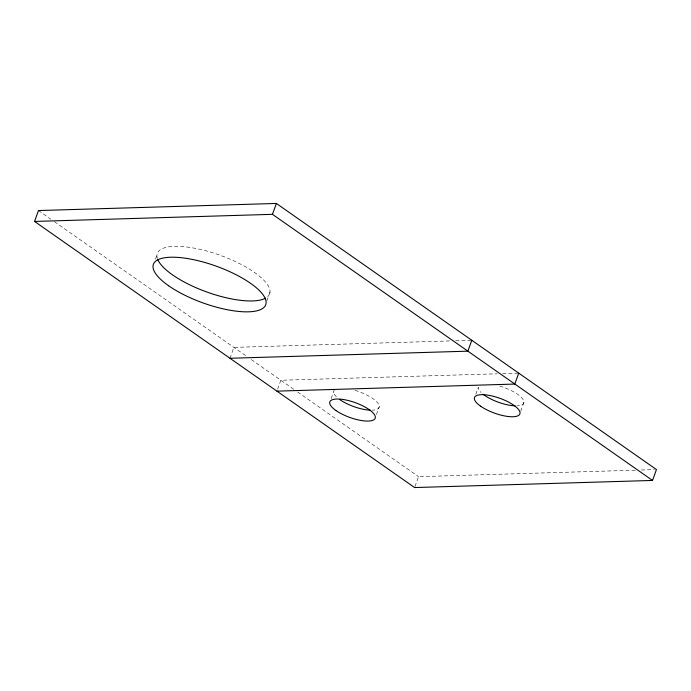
<?xml version="1.0" encoding="UTF-8"?>
<svg xmlns="http://www.w3.org/2000/svg" width="691" height="691" viewBox="0 0 691 691"><rect width="100%" height="100%" fill="white"/><g stroke="black" fill="none" stroke-linecap="round" stroke-linejoin="round"><path stroke-width="0.52" stroke-dasharray="3.46 2.59" d="M155.518 259.16L156.943 255.204M229.973 358.275L233.895 347.383L450.273 340.922M266.804 300.982L270.008 292.077M277.635 389.163L280.84 380.257L497.226 373.788M331.119 398.638L333.606 391.711M376.422 414.522L379.273 406.602M414.971 486.559L418.539 476.669L635.996 470.165M475.805 394.319L478.302 387.392A24.107 7.886 19.8 0 0 481.074 392.462M520.755 411.188L523.959 402.283M455.663 340.758L471.806 340.274M502.607 373.632L518.751 373.149M641.378 470.01L654.299 469.621M38.471 210.556L50.849 219.22M54.39 221.699L246.937 356.513M251.282 359.562L294.081 389.525M297.614 391.996L418.539 476.669M355.019 390.398A24.107 7.886 19.8 0 1 377.372 402.464A24.107 7.886 19.8 0 1 372.181 410.186M336.387 396.781A24.107 7.886 19.8 0 1 334.53 389.862M499.705 386.079A24.107 7.886 19.8 0 1 522.059 398.146A24.107 7.886 19.8 0 1 516.877 405.859M157.246 257.993A59.694 19.529 19.8 0 1 218.572 254.72A59.694 19.529 19.8 0 1 267.719 296.664"/><path stroke-width="1.04" d="M34.55 221.44L38.471 210.556L276.383 203.448L656.45 469.56L652.529 480.444L414.617 487.552L34.55 221.44L272.461 214.331L652.529 480.444M272.461 214.331L276.383 203.448M471.806 340.274L467.885 351.166L229.973 358.275M518.751 373.149L514.76 384.066L276.918 391.141M515.063 405.85A24.107 7.886 19.8 0 1 483.035 394.181M370.367 410.178A24.107 7.886 19.8 0 1 339.894 399.657M265.594 298.166A59.694 19.529 19.8 0 1 206.462 291.87A59.694 19.529 19.8 0 1 157.565 258.987M480.668 406.222A24.107 7.886 19.8 0 0 519.122 415.023A24.107 7.886 19.8 0 0 491.845 395.926A24.107 7.886 19.8 0 0 480.668 406.222M335.973 410.54A24.107 7.886 19.8 0 0 374.427 419.342A24.107 7.886 19.8 0 0 347.158 400.253A24.107 7.886 19.8 0 0 335.973 410.54M168.595 285.746A59.694 19.529 19.8 0 0 263.807 307.555A59.694 19.529 19.8 0 0 196.279 260.274A59.694 19.529 19.8 0 0 168.595 285.746"/></g></svg>
